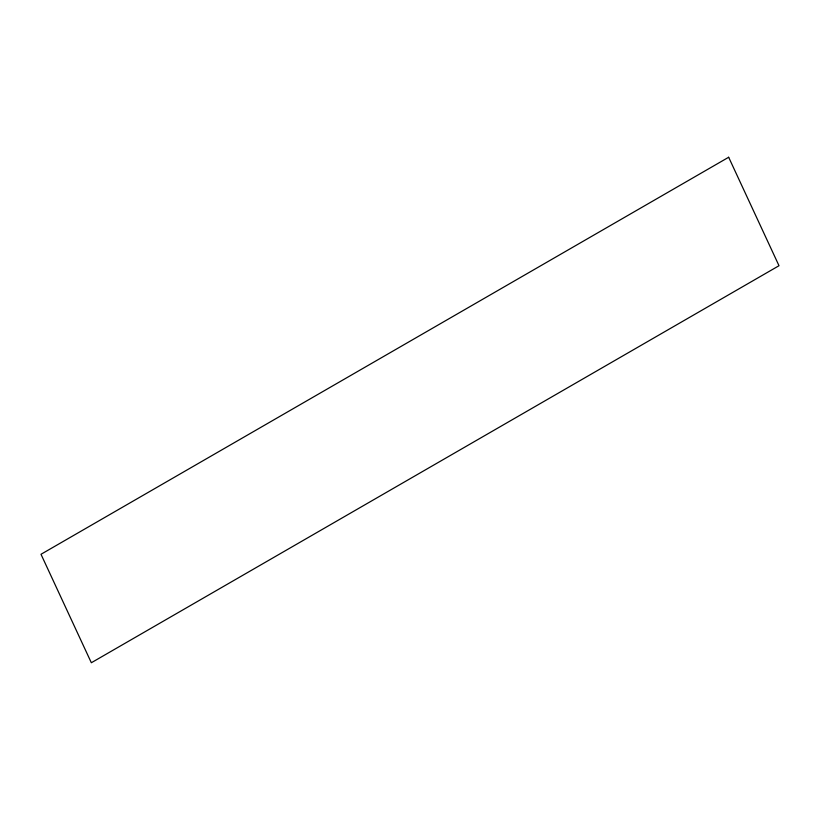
<?xml version="1.0" encoding="UTF-8"?>
<svg xmlns="http://www.w3.org/2000/svg" width="820" height="820" viewBox="0 0 820 820"><rect width="100%" height="100%" fill="white"/><g stroke="black" fill="none" stroke-linecap="round" stroke-linejoin="round"><path stroke-width="1.23" d="M728.662 157.255L41 554.279L91.338 662.745L779 265.721L728.662 157.255"/></g></svg>
